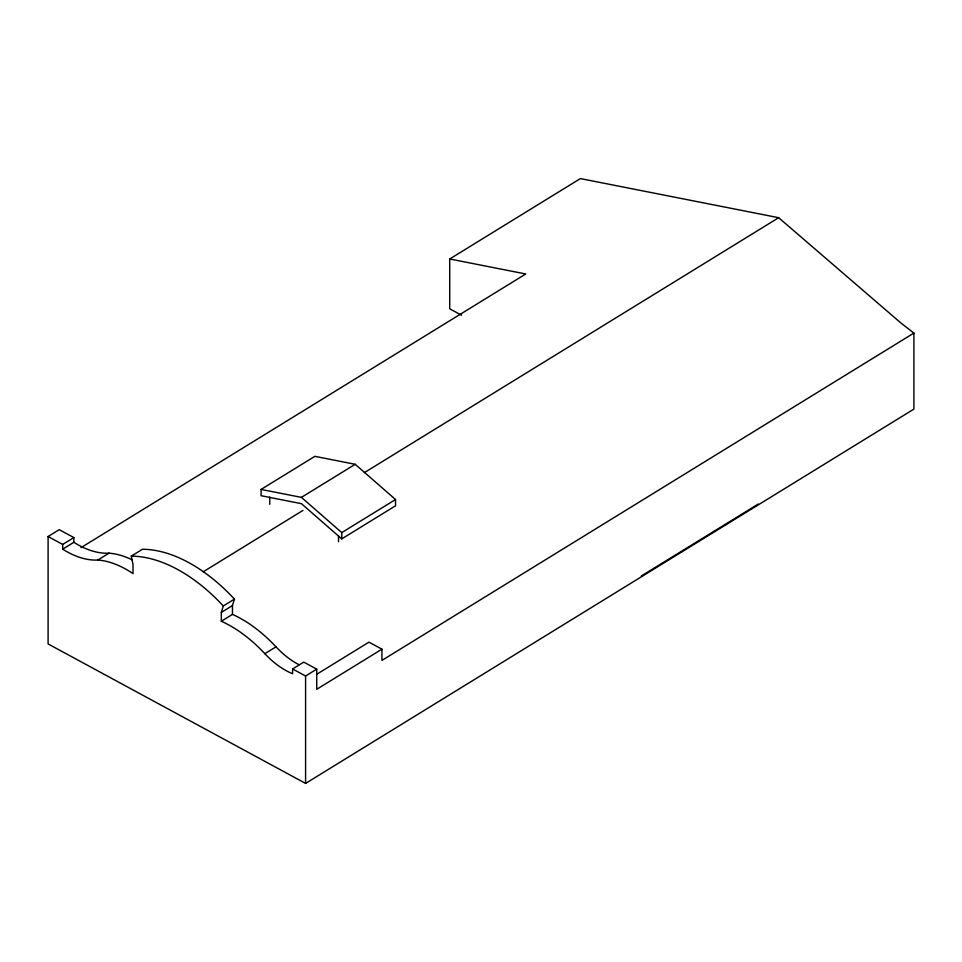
<?xml version="1.0" encoding="UTF-8"?>
<svg xmlns="http://www.w3.org/2000/svg" width="962" height="962" viewBox="0 0 962 962"><rect width="100%" height="100%" fill="white"/><g stroke="black" fill="none" stroke-linecap="round" stroke-linejoin="round"><path stroke-width="1.44" d="M316.534 674.398L368.951 642.147L381.938 649.17L316.726 689.297L316.726 669.155L303.751 662.121L292.604 668.975L292.604 673.713A68.675 40.897 58.4 0 1 264.851 653.691A116.462 69.348 58.4 0 0 221.332 621.248L221.332 612.409L223.304 605.964L234.451 599.11A145.575 86.676 58.4 0 0 142.448 549.266L131.301 556.132L133.021 564.574L133.021 573.617A95.491 56.854 58.4 0 0 97.859 560.016A86.857 51.72 58.4 0 1 62.686 549.158L62.686 544.432L73.833 537.566L59.247 529.665L48.1 536.531L48.1 643.939L305.591 783.417L913.9 409.103L913.9 333.068L900.913 323.004L778.667 217.701L580.375 178.583L449.723 258.982L449.723 308.826L461.519 315.211M299.014 664.706A68.675 40.897 58.4 0 1 280.375 651.25L275.998 646.837A116.462 69.348 58.4 0 0 232.467 614.381L232.467 605.555L234.451 599.11M62.686 549.158L73.833 542.303A86.857 51.72 58.4 0 0 97.823 552.344L100.697 552.825A86.857 51.72 58.4 0 0 109.007 553.162A95.491 56.854 58.4 0 1 132.227 559.836M80.976 547.667L525.757 273.978L449.723 258.982M97.859 560.016L109.007 553.162M261.087 489.43L314.863 456.337L355.194 464.297L395.538 499.518L395.538 505.796L341.763 538.888L301.419 503.667L261.087 495.707L261.087 489.43L301.419 497.378L341.763 532.611L341.763 538.888M301.419 497.378L355.194 464.297M203.235 571.789L302.982 510.413M364.357 472.643L778.667 217.701M341.763 532.611L395.538 499.518M221.332 612.409L232.467 605.555M221.332 621.248L232.467 614.381M264.851 653.691L275.998 646.837M305.591 783.417L305.591 676.009L316.726 669.155M913.9 333.068L381.938 660.401L381.938 649.17M641.341 575.985L758.284 504.028M48.1 536.531L62.686 544.432M292.604 668.975L305.591 676.009M338.516 535.75L338.516 541.714M269.757 497.077L269.757 504.328M73.833 537.566L73.833 542.303M131.301 556.132A145.575 86.676 58.4 0 1 223.304 605.964"/></g></svg>
